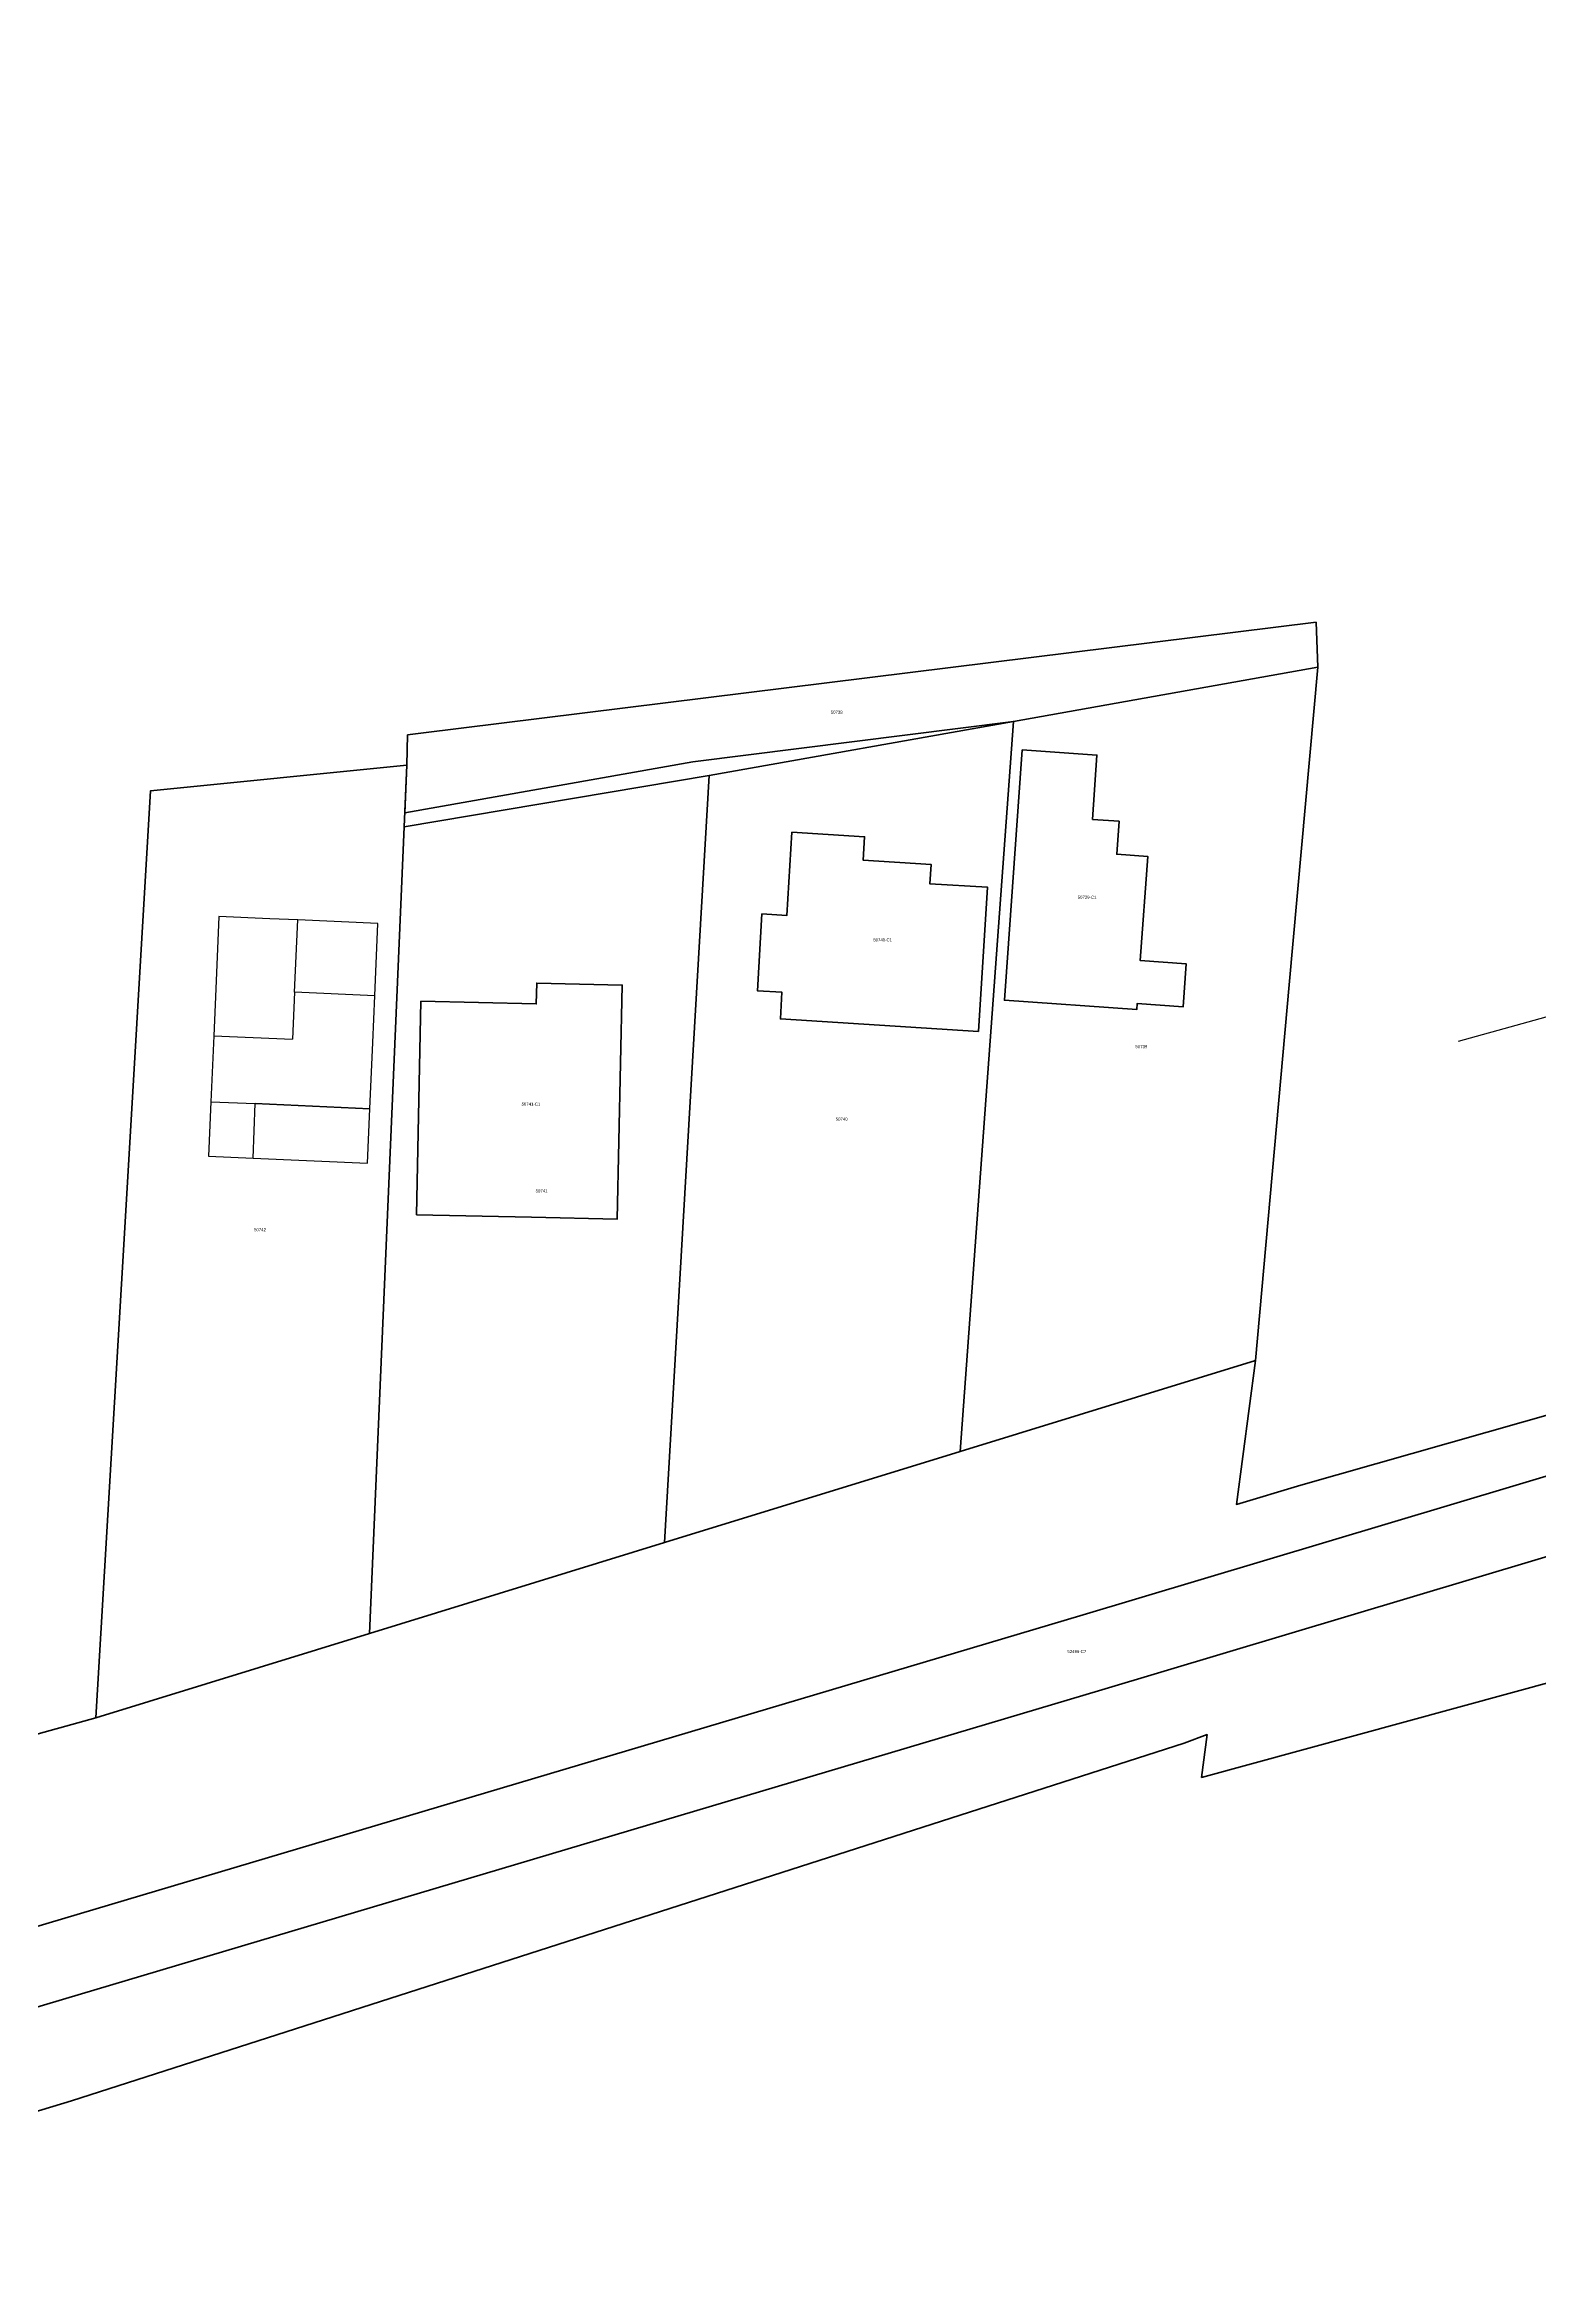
# Model space of a CAD drawing. Header units: inches. Extents: x 386283 to 388912, y 683236 to 684907.
# Drawn here: x 388200.4 to 388297.1, y 683622.4 to 683767.1 of the extents above; entities that cross this region are included whole.
import ezdxf

# ---------------------------------------------------------------- set-up
doc = ezdxf.new("R2010")
doc.units = ezdxf.units.IN
doc.header["$MEASUREMENT"] = 0
for name, color, linetype, true_color in [('CONSTRUCTII_ACTIVE', 7, 'Continuous', 0xc342f2), ('IMOBILE_ACTIVE', 7, 'Continuous', 0x144221), ('IMOBILE_IN_LUCRU', 7, 'Continuous', 0x7442c4), ('LABEL', 7, 'Continuous', 0x6742ac)]:
    doc.layers.add(name, color=color, linetype=linetype, true_color=true_color)

# ---------------------------------------------------------------- blocks, each defined once
blk = doc.blocks.new('A$C405F7339')
at = {"color": 6}
blk.add_lwpolyline([(0, 45.4), (230, 39.3), (415.2, 39.7), (615.2, 40), (815.3, 40.4), (1015.3, 40.9), (996.6, 0)], dxfattribs=at)

msp = doc.modelspace()

# ---------------------------------------------------------------- linework, layer by layer
at = {"color": 5, "lineweight": 30}
msp.add_lwpolyline([(388214.03, 683698.53), (388221.45, 683698.2), (388221.63, 683702.48), (388221.76, 683705.52), (388221.96, 683710.19), (388216.77, 683710.42), (388214.97, 683710.5), (388211.67, 683710.64), (388211.47, 683705.97), (388211.34, 683702.92), (388211.16, 683698.65), (388211, 683695.13), (388213.88, 683695), (388221.29, 683694.68), (388221.45, 683698.2)], close=True, dxfattribs=at)
for points in [[(388221.76, 683705.52), (388216.57, 683705.75), (388216.77, 683710.42)], [(388216.57, 683705.75), (388216.44, 683702.7)], [(388211.34, 683702.92), (388216.44, 683702.7)], [(388211.16, 683698.65), (388214.03, 683698.53)], [(388213.88, 683695), (388214.03, 683698.53)]]:
    msp.add_lwpolyline(points, dxfattribs=at)
at = {"layer": 'CONSTRUCTII_ACTIVE', "lineweight": 35}
for points in [[(388187.49, 683641.58), (388267.38, 683665.38), (388444.02, 683718.29), (388478.32, 683728.45), (388569.08, 683755.64)], [(388570.52, 683750.86), (388479.75, 683723.66), (388445.45, 683713.5), (388268.81, 683660.59), (388188.92, 683636.79)]]:
    msp.add_lwpolyline(points, dxfattribs=at)
for points in [[(388263.66, 683721.43), (388268.5, 683721.1), (388268.21, 683716.93), (388269.93, 683716.81), (388269.78, 683714.67), (388271.78, 683714.53), (388271.3, 683707.79), (388274.28, 683707.58), (388274.08, 683704.8), (388271.1, 683705.01), (388271.07, 683704.62), (388262.51, 683705.22)], [(388248.75, 683716.1), (388253.46, 683715.81), (388253.37, 683714.29), (388257.76, 683714.02), (388257.68, 683712.77), (388261.41, 683712.55), (388260.83, 683703.21), (388248.01, 683704.01), (388248.11, 683705.74), (388246.52, 683705.84), (388246.82, 683710.81), (388248.42, 683710.71)], [(388224.45, 683691.34), (388224.75, 683705.16), (388232.21, 683704.99), (388232.24, 683706.33), (388237.78, 683706.21), (388237.45, 683691.06), (388231.91, 683691.18)]]:
    msp.add_lwpolyline(points, close=True, dxfattribs=at)
at = {"layer": 'IMOBILE_ACTIVE', "lineweight": 35}
for points in [[(388112.34, 683633.41), (388203.71, 683658.76), (388221.41, 683664.22), (388240.52, 683670.11), (388259.64, 683676.01), (388278.75, 683681.91), (388277.52, 683672.59), (388281.69, 683673.84), (388315.36, 683683.41), (388363.26, 683697.75), (388371.55, 683709.48), (388377.52, 683702.03), (388577.82, 683767.08)], [(388586.64, 683748.38), (388389.76, 683688.43), (388375.37, 683675.18), (388366.76, 683672.24), (388355.06, 683677.87), (388318.28, 683666.67), (388275.27, 683654.91), (388275.63, 683657.69), (388274.14, 683657.12), (388202.13, 683633.97), (388164, 683622.42)]]:
    msp.add_lwpolyline(points, dxfattribs=at)
for points in [[(388282.69, 683729.69), (388282.79, 683726.78), (388263.09, 683723.27), (388242.34, 683720.65), (388223.71, 683717.35), (388223.83, 683720.45), (388223.88, 683722.4), (388224.75, 683722.51)], [(388280.93, 683706.22), (388278.75, 683681.91), (388259.64, 683676.01), (388263.09, 683723.27), (388282.79, 683726.78)], [(388259.64, 683676.01), (388240.52, 683670.11), (388243.41, 683719.77), (388263.09, 683723.27)], [(388223.67, 683716.45), (388221.41, 683664.22), (388203.71, 683658.76), (388205.47, 683688.68), (388207.24, 683718.77), (388223.83, 683720.45)], [(388240.52, 683670.11), (388221.41, 683664.22), (388223.67, 683716.45), (388243.41, 683719.77)]]:
    msp.add_lwpolyline(points, close=True, dxfattribs=at)
at = {"layer": 'IMOBILE_IN_LUCRU', "lineweight": 35}
msp.add_lwpolyline([(388282.69, 683729.69), (388282.79, 683726.78), (388263.09, 683723.27), (388242.34, 683720.65), (388223.71, 683717.35), (388223.83, 683720.45), (388223.88, 683722.4), (388224.75, 683722.51)], close=True, dxfattribs=at)

# ---------------------------------------------------------------- block references
at = {"xscale": 0.09999840878887986, "yscale": 0.09999840878887986, "zscale": 0.09999840878887986, "rotation": 17.029960308518}
msp.add_blockref('A$C405F7339', (388293.22, 683698.24), dxfattribs=at)

# ---------------------------------------------------------------- texts
at = {"layer": 'LABEL', "lineweight": 35}
for s, p in [('50738', (388251.27, 683723.77)), ('50738', (388251.27, 683723.77)), ('50739-C1', (388267.25, 683711.79)), ('50740-C1', (388254.02, 683709.03)), ('50739', (388270.99, 683702.12)), ('50741-C1', (388231.26, 683698.4)), ('50740', (388251.59, 683697.43)), ('50741', (388232.17, 683692.78)), ('50742', (388213.95, 683690.27)), ('52496-C7', (388266.59, 683662.96))]:
    msp.add_text(s, height=0.2, dxfattribs=at).set_placement(p)

doc.saveas('drawing.dxf')
